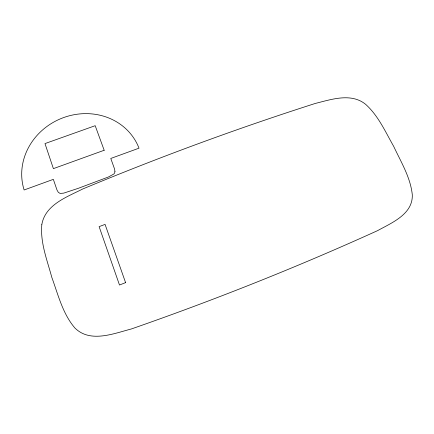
<?xml version="1.0" encoding="UTF-8"?>
<svg xmlns="http://www.w3.org/2000/svg" width="434" height="434" viewBox="0 0 434 434"><rect width="100%" height="100%" fill="white"/><g stroke="black" fill="none" stroke-linecap="round" stroke-linejoin="round"><path stroke-width="0.65" d="M41.805 224.725C40.178 242.812 47.203 260.205 51.803 277.359C58.145 294.664 62.61 313.619 74.854 327.952C90.131 343.251 113.637 333.572 131.345 328.967C214.781 299.916 297.084 267.154 377.542 230.655C391.707 222.843 413.022 214.19 412.3 194.774C410.488 177.338 400.973 161.99 393.714 146.421C385.376 131.833 378.356 115.721 365.602 104.306C351.139 92.556 331.31 99.462 315.306 103.438C236.649 128.621 158.985 157.26 82.731 188.985C66.945 196.998 45.055 204.729 41.805 224.725M114.956 171.549L114.625 172.982L113.789 174.05L108.354 177.018L78.353 188.296L63.706 193.13L60.109 193.418L58.313 192.322L57 190.021L53.339 179.351L24.125 189.978A61.172 56.067 -23.6 0 1 63.538 117.603A61.172 56.067 -23.6 0 1 139.01 148.178L110.778 158.453L114.538 168.951L114.956 171.549M125.583 282.632L119.486 285.013L99.115 226.635L105.066 224.394L125.583 282.632M104.176 150.267L53.393 168.636L44.984 143.583L95.192 125.697L104.176 150.267"/></g></svg>
